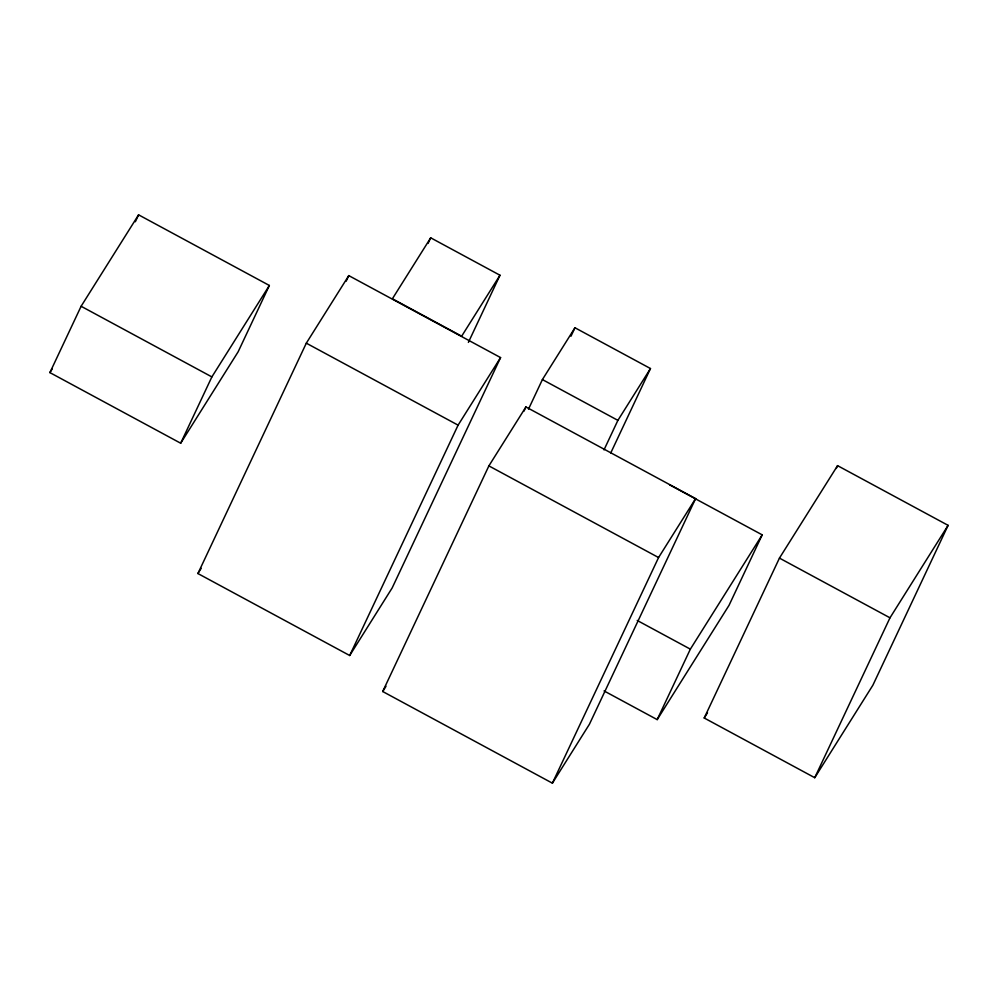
<?xml version="1.0" encoding="UTF-8"?>
<svg xmlns="http://www.w3.org/2000/svg" width="998" height="998" viewBox="0 0 998 998"><rect width="100%" height="100%" fill="white"/><g stroke="black" fill="none" stroke-linecap="round" stroke-linejoin="round"><path stroke-width="1.5" d="M49.9 372.603L81.112 306.274L138.585 214.832L269.36 285.465L238.148 351.783L180.675 443.224L49.9 372.603L52.358 368.686M135.341 221.743L138.585 214.832M180.675 443.224L211.875 376.907L269.36 285.465M197.916 573.538L306.311 343.175L348.776 275.61L500.572 357.583L392.164 587.947L349.699 655.511L197.916 573.538L201.184 568.336M346.144 281.224L348.776 275.61M428.067 243.412L430.699 237.811L499.986 275.236L468.386 342.376M349.699 655.511L458.094 425.148L500.572 357.583M382.708 691.514L488.883 465.891L525.921 406.959L695.606 498.613L589.431 724.236L552.393 783.168L382.708 691.514L386.001 686.287M523.925 411.201L525.921 406.959M528.503 409.118L542.401 379.577L574.96 327.756L650.471 368.536L610.764 452.93M570.993 336.201L574.96 327.756M604.002 449.886L617.899 420.358L650.471 368.536M552.393 783.168L658.568 557.545L695.606 498.613M604.064 690.928L657.195 719.62L690.354 649.149L762.198 534.853L669.571 484.816M762.198 534.853L729.039 605.324L657.195 719.62M704.214 717.999L779.45 558.107L837.572 465.654L948.1 525.347L872.863 685.239L814.742 777.704L704.214 717.999L707.495 712.797M836.249 468.461L837.572 465.654M814.742 777.704L889.991 617.812L948.1 525.347M430.699 237.811L392.389 298.776L461.662 336.189L499.986 275.236M542.401 379.577L617.899 420.358M779.45 558.107L889.991 617.812M306.311 343.175L458.094 425.148M488.883 465.891L658.568 557.545M81.112 306.274L211.875 376.907M637.223 620.457L690.354 649.149"/></g></svg>
